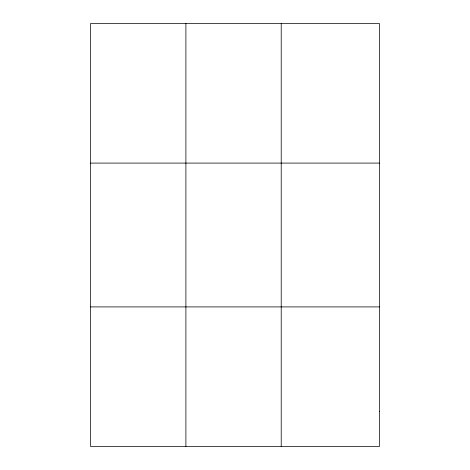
<?xml version="1.0" encoding="UTF-8"?>
<svg xmlns="http://www.w3.org/2000/svg" width="470" height="470" viewBox="0 0 470 470"><rect width="100%" height="100%" fill="white"/><g stroke="black" fill="none" stroke-linecap="round" stroke-linejoin="round"><path stroke-width="0.7" d="M185.897 23.5L185.897 446.5M281.213 23.5L281.213 446.5M90.581 163.09L379.419 163.09M90.581 306.91L379.419 306.91M379.419 411.603L379.419 446.5L90.581 446.5L90.581 23.5L379.419 23.5L379.419 411.603"/></g></svg>
